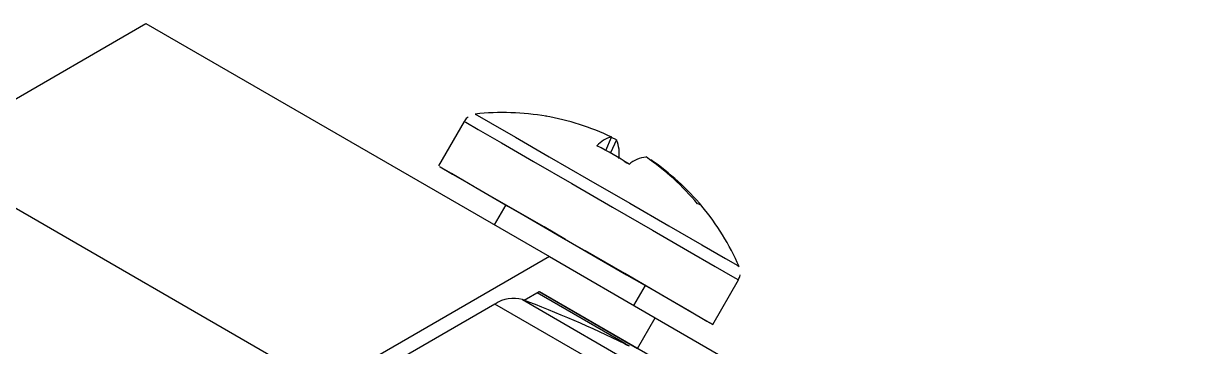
# Model space of a CAD drawing. Extents: x 17.3 to 113.1, y 4.8 to 84.5.
# Drawn here: x 81.728 to 82.926, y 14.493 to 14.821 of the extents above; entities that cross this region are included whole.
import ezdxf

# ---------------------------------------------------------------- set-up
doc = ezdxf.new("R2010")
doc.units = 0
doc.header["$MEASUREMENT"] = 0
doc.layers.add('OBJECT', color=7, linetype='CONTINUOUS')

msp = doc.modelspace()

# ---------------------------------------------------------------- linework, layer by layer
at = {"layer": 'OBJECT'}
for p, q in [((81.6234, 14.6895), (81.852, 14.8214)), ((81.852, 14.8214), (82.2621, 14.5847)), ((82.1754, 14.7221), (82.1493, 14.6768)), ((82.3194, 14.6926), (82.3254, 14.706)), ((82.3304, 14.7032), (82.3252, 14.7056)), ((82.3304, 14.7032), (82.3241, 14.69)), ((81.6234, 14.6895), (82.0335, 14.4527)), ((82.3651, 14.6826), (82.3654, 14.683)), ((82.2177, 14.6373), (82.206, 14.6171)), ((82.2621, 14.5847), (82.0335, 14.4527)), ((82.2621, 14.5847), (82.3696, 14.5226)), ((82.4281, 14.5158), (82.4543, 14.5611)), ((82.2364, 14.5404), (82.2516, 14.5492)), ((82.2516, 14.5492), (82.3516, 14.4914)), ((82.348, 14.5351), (82.3597, 14.5553)), ((82.2347, 14.541), (82.7537, 14.2414)), ((82.2497, 14.5481), (82.3389, 14.4966)), ((82.926, 14.1598), (82.2522, 14.5488)), ((82.2068, 14.5365), (82.0629, 14.4535)), ((82.7257, 14.2369), (82.2068, 14.5365)), ((82.3516, 14.4914), (82.3696, 14.5226)), ((82.3696, 14.5226), (82.7055, 14.3287)), ((82.3389, 14.4958), (82.3389, 14.4966))]:
    msp.add_line(p, q, dxfattribs=at)
at = {"layer": 'OBJECT', "flags": 128}
for points in [[(82.1868, 14.7295), (82.1888, 14.7284), (82.2023, 14.7206), (82.2275, 14.706), (82.2618, 14.6862), (82.3019, 14.6631), (82.3439, 14.6389), (82.3836, 14.6159), (82.4171, 14.5966), (82.4413, 14.5826), (82.4537, 14.5755), (82.455, 14.5747)], [(82.1754, 14.7221), (82.1771, 14.7211), (82.1897, 14.7139), (82.2134, 14.7002), (82.246, 14.6814), (82.2848, 14.659), (82.3263, 14.635), (82.3668, 14.6117), (82.4026, 14.591), (82.4306, 14.5748), (82.4484, 14.5645), (82.4543, 14.5611)], [(82.3381, 14.6816), (82.341, 14.6801), (82.3436, 14.6787)], [(82.1507, 14.676), (82.151, 14.6758), (82.1635, 14.6686), (82.1872, 14.6549), (82.2199, 14.636), (82.2587, 14.6136), (82.3001, 14.5897), (82.3406, 14.5663), (82.3764, 14.5457), (82.4045, 14.5295), (82.4222, 14.5192), (82.4281, 14.5158), (82.4216, 14.5195), (82.4033, 14.5301), (82.3748, 14.5466), (82.3387, 14.5674), (82.2988, 14.5904)], [(82.2786, 14.6021), (82.2567, 14.6148), (82.2181, 14.6371), (82.1858, 14.6557), (82.1626, 14.6691), (82.1507, 14.676)], [(82.2177, 14.6373), (82.2199, 14.636), (82.2319, 14.6291), (82.2525, 14.6172), (82.2786, 14.6021), (82.3063, 14.5861), (82.3313, 14.5717), (82.3498, 14.561), (82.359, 14.5557), (82.3597, 14.5553)]]:
    msp.add_lwpolyline(points, dxfattribs=at)
at = {"layer": 'OBJECT'}
for centre, radius, start, end in [((82.215, 14.4686), 0.2624, 80.3513, 96.1668), ((82.2584, 14.7237), 0.00365, 68.6914, 91.5654), ((82.215, 14.4747), 0.2563, 64.473, 80.2743), ((82.3306, 14.6802), 0.0264, 101.2337, 139.6412), ((82.1709, 14.4178), 0.3124, 56.5442, 63.4572), ((82.2997, 14.6901), 0.0334, 350.2096, 22.925), ((82.3644, 14.6528), 0.0333, 97.0445, 129.7892), ((82.2129, 14.4713), 0.2604, 39.874, 55.5118), ((82.2203, 14.4717), 0.2563, 39.7267, 55.5286), ((82.4121, 14.6317), 0.00659, 35.7978, 84.1491), ((82.215, 14.4686), 0.2624, 23.8332, 39.6495), ((82.2256, 14.509), 0.0333, 74.0154, 124.2943), ((81.8151, 13.4318), 1.186, 63.804, 69.2779)]:
    msp.add_arc(centre, radius, start, end, dxfattribs=at)
for points, knots in [([(82.1794, 14.7265), (82.1781, 14.7255), (82.1764, 14.7242), (82.1756, 14.7222), (82.1755, 14.7217)], [0, 0, 0, 0, 0.761666, 1, 1, 1, 1]), ([(82.4542, 14.5614), (82.4551, 14.5628), (82.456, 14.5642), (82.456, 14.5659), (82.456, 14.566)], [0, 0, 0, 0, 0.935545, 1, 1, 1, 1]), ([(82.3389, 14.4966), (82.3398, 14.4961), (82.3415, 14.4951), (82.343, 14.4941), (82.3434, 14.4937), (82.342, 14.4943), (82.3397, 14.4954), (82.3386, 14.4959)], [0, 0, 0, 0, 0.142797, 0.285012, 0.481175, 0.751476, 1, 1, 1, 1])]:
    msp.add_open_spline(points, degree=3, knots=knots, dxfattribs=at)

doc.saveas('drawing.dxf')
